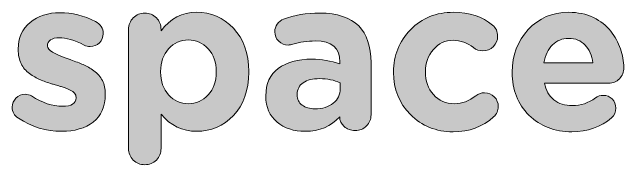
# Model space of a CAD drawing. Header units: inches. Extents: x 10 to 279, y -157 to -9.
# Drawn here: x 235.92 to 245.02, y -120.24 to -117.98 of the extents above; entities that cross this region are included whole.
import ezdxf

# ---------------------------------------------------------------- set-up
doc = ezdxf.new("R2010")
doc.units = ezdxf.units.IN
doc.header["$MEASUREMENT"] = 0
doc.layers.add('Layer 1', color=7, linetype='Continuous')

# ---------------------------------------------------------------- blocks, each defined once
blk = doc.blocks.new('block 54')
at = {"layer": 'Layer 1'}
h = blk.add_hatch(color=7, dxfattribs=at)
h.dxf.hatch_style = 2
edge = h.paths.add_edge_path()
edge.add_spline(control_points=[(237.6554, -119.9949), (237.6554, -119.9949), (237.6554, -118.2296), (237.6554, -118.2296), (237.6554, -118.162), (237.6785, -118.1048), (237.7254, -118.0581), (237.7719, -118.0116), (237.8291, -117.9883), (237.8969, -117.9883), (237.9645, -117.9883), (238.0216, -118.0116), (238.0685, -118.0581), (238.1147, -118.1048), (238.1381, -118.162), (238.1381, -118.2296), (238.1381, -118.2296), (238.1381, -118.2519), (238.1381, -118.2519), (238.2735, -118.0677), (238.4502, -117.9756), (238.6683, -117.9756), (238.8802, -117.9756), (239.0621, -118.0545), (239.2143, -118.2121), (239.3666, -118.3699), (239.4431, -118.5841), (239.4431, -118.8551), (239.4431, -118.8551), (239.4431, -118.8615), (239.4431, -118.8615), (239.4431, -119.1324), (239.3673, -119.3467), (239.2161, -119.5043), (239.0648, -119.6621), (238.8822, -119.7408), (238.6683, -119.7408), (238.4564, -119.7408), (238.28, -119.6563), (238.1381, -119.4869), (238.1381, -119.4869), (238.1381, -119.9949), (238.1381, -119.9949), (238.1381, -120.0626), (238.1147, -120.1198), (238.0685, -120.1663), (238.0216, -120.2128), (237.9645, -120.2362), (237.8969, -120.2362), (237.8291, -120.2362), (237.7719, -120.2128), (237.7254, -120.1663), (237.6785, -120.1198), (237.6554, -120.0626), (237.6554, -119.9949)], knot_values=[0, 0, 0, 0, 1, 1, 1, 2, 2, 2, 3, 3, 3, 4, 4, 4, 5, 5, 5, 6, 6, 6, 7, 7, 7, 8, 8, 8, 9, 9, 9, 10, 10, 10, 11, 11, 11, 12, 12, 12, 13, 13, 13, 14, 14, 14, 15, 15, 15, 16, 16, 16, 17, 17, 17, 18, 18, 18, 18], degree=3, periodic=1)
edge = h.paths.add_edge_path()
edge.add_spline(control_points=[(238.2507, -119.1996), (238.3303, -119.2875), (238.4282, -119.3314), (238.5446, -119.3314), (238.6611, -119.3314), (238.7592, -119.288), (238.8399, -119.2012), (238.9201, -119.1143), (238.9604, -119.0012), (238.9604, -118.8615), (238.9604, -118.8615), (238.9604, -118.8551), (238.9604, -118.8551), (238.9604, -118.7175), (238.9201, -118.6048), (238.8399, -118.517), (238.7592, -118.4291), (238.6611, -118.3852), (238.5446, -118.3852), (238.4282, -118.3852), (238.3303, -118.4291), (238.2507, -118.517), (238.1715, -118.6048), (238.1319, -118.7175), (238.1319, -118.8551), (238.1319, -118.8551), (238.1319, -118.8615), (238.1319, -118.8615), (238.1319, -118.9991), (238.1715, -119.1118), (238.2507, -119.1996)], knot_values=[0, 0, 0, 0, 1, 1, 1, 2, 2, 2, 3, 3, 3, 4, 4, 4, 5, 5, 5, 6, 6, 6, 7, 7, 7, 8, 8, 8, 9, 9, 9, 10, 10, 10, 10], degree=3, periodic=1)
h = blk.add_hatch(color=7, dxfattribs=at)
h.dxf.hatch_style = 2
edge = h.paths.add_edge_path()
edge.add_spline(control_points=[(242.4817, -119.7472), (242.2274, -119.7472), (242.0162, -119.6621), (241.8478, -119.4916), (241.6796, -119.3212), (241.5956, -119.1133), (241.5956, -118.8679), (241.5956, -118.8679), (241.5956, -118.8615), (241.5956, -118.8615), (241.5956, -118.6158), (241.6803, -118.4069), (241.8498, -118.2343), (242.019, -118.0619), (242.2316, -117.9756), (242.4879, -117.9756), (242.7249, -117.9756), (242.9185, -118.0391), (243.0687, -118.1661), (243.1197, -118.2064), (243.1452, -118.2613), (243.1452, -118.3313), (243.1452, -118.3905), (243.1238, -118.4413), (243.0815, -118.4836), (243.0391, -118.5259), (242.9874, -118.5471), (242.9261, -118.5471), (242.873, -118.5471), (242.8262, -118.5313), (242.7862, -118.4994), (242.6932, -118.4276), (242.5926, -118.3916), (242.4844, -118.3916), (242.3659, -118.3916), (242.2674, -118.437), (242.1895, -118.528), (242.111, -118.6191), (242.0717, -118.7282), (242.0717, -118.8551), (242.0717, -118.8551), (242.0717, -118.8615), (242.0717, -118.8615), (242.0717, -118.9948), (242.1117, -119.1064), (242.1909, -119.1963), (242.2701, -119.2864), (242.3745, -119.3314), (242.5037, -119.3314), (242.616, -119.3314), (242.7214, -119.2921), (242.8214, -119.2139), (242.8613, -119.1843), (242.9047, -119.1695), (242.9516, -119.1695), (243.0084, -119.1695), (243.0567, -119.1895), (243.0956, -119.2298), (243.1349, -119.2699), (243.1545, -119.3186), (243.1545, -119.3758), (243.1545, -119.4351), (243.1314, -119.4859), (243.0846, -119.5281), (242.924, -119.6742), (242.7228, -119.7472), (242.4817, -119.7472)], knot_values=[0, 0, 0, 0, 1, 1, 1, 2, 2, 2, 3, 3, 3, 4, 4, 4, 5, 5, 5, 6, 6, 6, 7, 7, 7, 8, 8, 8, 9, 9, 9, 10, 10, 10, 11, 11, 11, 12, 12, 12, 13, 13, 13, 14, 14, 14, 15, 15, 15, 16, 16, 16, 17, 17, 17, 18, 18, 18, 19, 19, 19, 20, 20, 20, 21, 21, 21, 22, 22, 22, 22], degree=3, periodic=1)
h = blk.add_hatch(color=7, dxfattribs=at)
h.dxf.hatch_style = 2
edge = h.paths.add_edge_path()
edge.add_spline(control_points=[(244.8402, -119.5409), (244.6796, -119.6785), (244.4826, -119.7472), (244.2497, -119.7472), (243.9917, -119.7472), (243.7791, -119.6652), (243.6117, -119.5012), (243.4442, -119.3372), (243.3609, -119.1261), (243.3609, -118.8679), (243.3609, -118.8679), (243.3609, -118.8615), (243.3609, -118.8615), (243.3609, -118.6138), (243.4401, -118.4041), (243.5993, -118.2327), (243.7577, -118.0614), (243.9589, -117.9756), (244.2021, -117.9756), (244.3379, -117.9756), (244.4598, -118.0016), (244.5691, -118.0534), (244.6779, -118.1053), (244.7644, -118.1725), (244.8278, -118.255), (244.8912, -118.3375), (244.9394, -118.4248), (244.9721, -118.517), (245.0049, -118.609), (245.0214, -118.7016), (245.0214, -118.7948), (245.0214, -118.8625), (244.9997, -118.9182), (244.9563, -118.9614), (244.9129, -119.0048), (244.8595, -119.0265), (244.7961, -119.0265), (244.7961, -119.0265), (243.8404, -119.0265), (243.8404, -119.0265), (243.8635, -119.1345), (243.9114, -119.217), (243.983, -119.2742), (244.055, -119.3314), (244.1463, -119.3598), (244.2562, -119.3598), (244.3813, -119.3598), (244.4953, -119.3217), (244.599, -119.2456), (244.6328, -119.2201), (244.6721, -119.2075), (244.7168, -119.2075), (244.7696, -119.2075), (244.814, -119.2255), (244.8498, -119.2615), (244.886, -119.2975), (244.9039, -119.3429), (244.9039, -119.3981), (244.9039, -119.4551), (244.8829, -119.5028), (244.8402, -119.5409)], knot_values=[0, 0, 0, 0, 1, 1, 1, 2, 2, 2, 3, 3, 3, 4, 4, 4, 5, 5, 5, 6, 6, 6, 7, 7, 7, 8, 8, 8, 9, 9, 9, 10, 10, 10, 11, 11, 11, 12, 12, 12, 13, 13, 13, 14, 14, 14, 15, 15, 15, 16, 16, 16, 17, 17, 17, 18, 18, 18, 19, 19, 19, 20, 20, 20, 20], degree=3, periodic=1)
edge = h.paths.add_edge_path()
edge.add_spline(control_points=[(243.8342, -118.7249), (243.8342, -118.7249), (244.5611, -118.7249), (244.5611, -118.7249), (244.546, -118.6148), (244.5074, -118.527), (244.4454, -118.4613), (244.3827, -118.3957), (244.3017, -118.363), (244.2021, -118.363), (244.105, -118.363), (244.0237, -118.3952), (243.9596, -118.4598), (243.8948, -118.5244), (243.8528, -118.6127), (243.8342, -118.7249)], knot_values=[0, 0, 0, 0, 1, 1, 1, 2, 2, 2, 3, 3, 3, 4, 4, 4, 5, 5, 5, 5], degree=3, periodic=1)
h = blk.add_hatch(color=7, dxfattribs=at)
h.dxf.hatch_style = 2
edge = h.paths.add_edge_path()
edge.add_spline(control_points=[(236.6588, -119.7408), (236.43, -119.7408), (236.2161, -119.6764), (236.0173, -119.5472), (235.956, -119.5092), (235.925, -119.454), (235.925, -119.3822), (235.925, -119.3292), (235.9436, -119.2842), (235.9808, -119.2472), (236.0176, -119.2101), (236.0628, -119.1917), (236.1158, -119.1917), (236.1516, -119.1917), (236.1833, -119.2001), (236.2109, -119.217), (236.3714, -119.3186), (236.5251, -119.3695), (236.6712, -119.3695), (236.8069, -119.3695), (236.8744, -119.3271), (236.8744, -119.2423), (236.8744, -119.2423), (236.8744, -119.2361), (236.8744, -119.2361), (236.8744, -119.2255), (236.8731, -119.2149), (236.8696, -119.2043), (236.8665, -119.1938), (236.8606, -119.1843), (236.8524, -119.1757), (236.8438, -119.1672), (236.8348, -119.1593), (236.8252, -119.1519), (236.8159, -119.1445), (236.8028, -119.1371), (236.7869, -119.1297), (236.7711, -119.1223), (236.7573, -119.1159), (236.7456, -119.1107), (236.7342, -119.1054), (236.7177, -119.099), (236.6967, -119.0916), (236.6753, -119.0842), (236.6574, -119.0783), (236.6426, -119.0742), (236.6278, -119.0699), (236.6078, -119.0641), (236.5823, -119.0566), (236.5568, -119.0492), (236.5368, -119.0436), (236.522, -119.0392), (236.45, -119.0181), (236.3887, -118.9964), (236.3377, -118.9741), (236.287, -118.9519), (236.2347, -118.9218), (236.1806, -118.8837), (236.1268, -118.8455), (236.0855, -118.7964), (236.0569, -118.7361), (236.0283, -118.6756), (236.0138, -118.6064), (236.0138, -118.528), (236.0138, -118.528), (236.0138, -118.5216), (236.0138, -118.5216), (236.0138, -118.3545), (236.0731, -118.2228), (236.1916, -118.1265), (236.3101, -118.0302), (236.4583, -117.9819), (236.6364, -117.9819), (236.8141, -117.9819), (236.9898, -118.0254), (237.1631, -118.1122), (237.2396, -118.1502), (237.2775, -118.2105), (237.2775, -118.293), (237.2775, -118.3461), (237.2589, -118.3911), (237.222, -118.4281), (237.1852, -118.4651), (237.139, -118.4836), (237.0839, -118.4836), (237.0543, -118.4836), (237.0246, -118.4761), (236.995, -118.4613), (236.8469, -118.3895), (236.7242, -118.3535), (236.6267, -118.3535), (236.5695, -118.3535), (236.5258, -118.3645), (236.4948, -118.3867), (236.4645, -118.409), (236.449, -118.437), (236.449, -118.471), (236.449, -118.471), (236.449, -118.4772), (236.449, -118.4772), (236.449, -118.5344), (236.5465, -118.5959), (236.7411, -118.6613), (236.7642, -118.6699), (236.7821, -118.6763), (236.7952, -118.6804), (236.8689, -118.7058), (236.9309, -118.7297), (236.9805, -118.7519), (237.0305, -118.7741), (237.0832, -118.8048), (237.1397, -118.8439), (237.1955, -118.8832), (237.2379, -118.9312), (237.2665, -118.9884), (237.2951, -119.0456), (237.3092, -119.1112), (237.3092, -119.1853), (237.3092, -119.1853), (237.3092, -119.1917), (237.3092, -119.1917), (237.3092, -119.3738), (237.2496, -119.5107), (237.1301, -119.6029), (237.0102, -119.6948), (236.8531, -119.7408), (236.6588, -119.7408)], knot_values=[0, 0, 0, 0, 1, 1, 1, 2, 2, 2, 3, 3, 3, 4, 4, 4, 5, 5, 5, 6, 6, 6, 7, 7, 7, 8, 8, 8, 9, 9, 9, 10, 10, 10, 11, 11, 11, 12, 12, 12, 13, 13, 13, 14, 14, 14, 15, 15, 15, 16, 16, 16, 17, 17, 17, 18, 18, 18, 19, 19, 19, 20, 20, 20, 21, 21, 21, 22, 22, 22, 23, 23, 23, 24, 24, 24, 25, 25, 25, 26, 26, 26, 27, 27, 27, 28, 28, 28, 29, 29, 29, 30, 30, 30, 31, 31, 31, 32, 32, 32, 33, 33, 33, 34, 34, 34, 35, 35, 35, 36, 36, 36, 37, 37, 37, 38, 38, 38, 39, 39, 39, 40, 40, 40, 41, 41, 41, 42, 42, 42, 42], degree=3, periodic=1)
h = blk.add_hatch(color=7, dxfattribs=at)
h.dxf.hatch_style = 2
edge = h.paths.add_edge_path()
edge.add_spline(control_points=[(240.2809, -119.7408), (240.1139, -119.7408), (239.9747, -119.6948), (239.8634, -119.6029), (239.7525, -119.5107), (239.697, -119.3832), (239.697, -119.2201), (239.697, -119.2201), (239.697, -119.2139), (239.697, -119.2139), (239.697, -119.0339), (239.7587, -118.8985), (239.8827, -118.8074), (240.0067, -118.7164), (240.1731, -118.671), (240.3829, -118.671), (240.5245, -118.671), (240.6633, -118.6942), (240.7984, -118.7407), (240.7984, -118.7407), (240.7984, -118.7121), (240.7984, -118.7121), (240.7984, -118.5047), (240.6771, -118.401), (240.4336, -118.401), (240.3126, -118.401), (240.2017, -118.4169), (240.1001, -118.4486), (240.0749, -118.4572), (240.0515, -118.4613), (240.0301, -118.4613), (239.975, -118.4613), (239.9282, -118.4424), (239.8889, -118.4041), (239.8496, -118.3661), (239.8303, -118.3196), (239.8303, -118.2644), (239.8303, -118.2222), (239.8424, -118.1842), (239.8668, -118.1502), (239.891, -118.1163), (239.9223, -118.092), (239.9605, -118.0772), (240.119, -118.0179), (240.3002, -117.9883), (240.5035, -117.9883), (240.7595, -117.9883), (240.951, -118.0517), (241.0781, -118.1788), (241.2008, -118.3017), (241.2621, -118.4825), (241.2621, -118.7218), (241.2621, -118.7218), (241.2621, -119.4964), (241.2621, -119.4964), (241.2621, -119.562), (241.2394, -119.617), (241.1939, -119.6616), (241.1484, -119.706), (241.0926, -119.7283), (241.0271, -119.7283), (240.9596, -119.7283), (240.9038, -119.7081), (240.8604, -119.6678), (240.817, -119.6277), (240.7956, -119.5812), (240.7956, -119.5281), (240.7956, -119.5281), (240.7956, -119.525), (240.7956, -119.525), (240.6661, -119.669), (240.4949, -119.7408), (240.2809, -119.7408)], knot_values=[0, 0, 0, 0, 1, 1, 1, 2, 2, 2, 3, 3, 3, 4, 4, 4, 5, 5, 5, 6, 6, 6, 7, 7, 7, 8, 8, 8, 9, 9, 9, 10, 10, 10, 11, 11, 11, 12, 12, 12, 13, 13, 13, 14, 14, 14, 15, 15, 15, 16, 16, 16, 17, 17, 17, 18, 18, 18, 19, 19, 19, 20, 20, 20, 21, 21, 21, 22, 22, 22, 23, 23, 23, 24, 24, 24, 24], degree=3, periodic=1)
edge = h.paths.add_edge_path()
edge.add_spline(control_points=[(240.427, -119.4075), (240.5393, -119.4075), (240.6303, -119.3794), (240.7002, -119.3235), (240.7701, -119.2673), (240.8049, -119.1958), (240.8049, -119.109), (240.8049, -119.109), (240.8049, -119.0234), (240.8049, -119.0234), (240.714, -118.981), (240.6113, -118.9598), (240.4969, -118.9598), (240.3933, -118.9598), (240.3119, -118.98), (240.2527, -119.0201), (240.1934, -119.0604), (240.1638, -119.1187), (240.1638, -119.1948), (240.1638, -119.1948), (240.1638, -119.2012), (240.1638, -119.2012), (240.1638, -119.2647), (240.1879, -119.315), (240.2368, -119.3519), (240.2854, -119.3891), (240.3488, -119.4075), (240.427, -119.4075)], knot_values=[0, 0, 0, 0, 1, 1, 1, 2, 2, 2, 3, 3, 3, 4, 4, 4, 5, 5, 5, 6, 6, 6, 7, 7, 7, 8, 8, 8, 9, 9, 9, 9], degree=3, periodic=1)
at = {"layer": 'Layer 1', "lineweight": 0}
for points, knots in [([(237.6554, -119.9949), (237.6554, -119.9949), (237.6554, -118.2296), (237.6554, -118.2296), (237.6554, -118.162), (237.6785, -118.1048), (237.7254, -118.0581), (237.7719, -118.0116), (237.8291, -117.9883), (237.8969, -117.9883), (237.9645, -117.9883), (238.0216, -118.0116), (238.0685, -118.0581), (238.1147, -118.1048), (238.1381, -118.162), (238.1381, -118.2296), (238.1381, -118.2296), (238.1381, -118.2519), (238.1381, -118.2519), (238.2735, -118.0677), (238.4502, -117.9756), (238.6683, -117.9756), (238.8802, -117.9756), (239.0621, -118.0545), (239.2143, -118.2121), (239.3666, -118.3699), (239.4431, -118.5841), (239.4431, -118.8551), (239.4431, -118.8551), (239.4431, -118.8615), (239.4431, -118.8615), (239.4431, -119.1324), (239.3673, -119.3467), (239.2161, -119.5043), (239.0648, -119.6621), (238.8822, -119.7408), (238.6683, -119.7408), (238.4564, -119.7408), (238.28, -119.6563), (238.1381, -119.4869), (238.1381, -119.4869), (238.1381, -119.9949), (238.1381, -119.9949), (238.1381, -120.0626), (238.1147, -120.1198), (238.0685, -120.1663), (238.0216, -120.2128), (237.9645, -120.2362), (237.8969, -120.2362), (237.8291, -120.2362), (237.7719, -120.2128), (237.7254, -120.1663), (237.6785, -120.1198), (237.6554, -120.0626), (237.6554, -119.9949)], [0, 0, 0, 0, 1, 1, 1, 2, 2, 2, 3, 3, 3, 4, 4, 4, 5, 5, 5, 6, 6, 6, 7, 7, 7, 8, 8, 8, 9, 9, 9, 10, 10, 10, 11, 11, 11, 12, 12, 12, 13, 13, 13, 14, 14, 14, 15, 15, 15, 16, 16, 16, 17, 17, 17, 18, 18, 18, 18]), ([(242.4817, -119.7472), (242.2274, -119.7472), (242.0162, -119.6621), (241.8478, -119.4916), (241.6796, -119.3212), (241.5956, -119.1133), (241.5956, -118.8679), (241.5956, -118.8679), (241.5956, -118.8615), (241.5956, -118.8615), (241.5956, -118.6158), (241.6803, -118.4069), (241.8498, -118.2343), (242.019, -118.0619), (242.2316, -117.9756), (242.4879, -117.9756), (242.7249, -117.9756), (242.9185, -118.0391), (243.0687, -118.1661), (243.1197, -118.2064), (243.1452, -118.2613), (243.1452, -118.3313), (243.1452, -118.3905), (243.1238, -118.4413), (243.0815, -118.4836), (243.0391, -118.5259), (242.9874, -118.5471), (242.9261, -118.5471), (242.873, -118.5471), (242.8262, -118.5313), (242.7862, -118.4994), (242.6932, -118.4276), (242.5926, -118.3916), (242.4844, -118.3916), (242.3659, -118.3916), (242.2674, -118.437), (242.1895, -118.528), (242.111, -118.6191), (242.0717, -118.7282), (242.0717, -118.8551), (242.0717, -118.8551), (242.0717, -118.8615), (242.0717, -118.8615), (242.0717, -118.9948), (242.1117, -119.1064), (242.1909, -119.1963), (242.2701, -119.2864), (242.3745, -119.3314), (242.5037, -119.3314), (242.616, -119.3314), (242.7214, -119.2921), (242.8214, -119.2139), (242.8613, -119.1843), (242.9047, -119.1695), (242.9516, -119.1695), (243.0084, -119.1695), (243.0567, -119.1895), (243.0956, -119.2298), (243.1349, -119.2699), (243.1545, -119.3186), (243.1545, -119.3758), (243.1545, -119.4351), (243.1314, -119.4859), (243.0846, -119.5281), (242.924, -119.6742), (242.7228, -119.7472), (242.4817, -119.7472)], [0, 0, 0, 0, 1, 1, 1, 2, 2, 2, 3, 3, 3, 4, 4, 4, 5, 5, 5, 6, 6, 6, 7, 7, 7, 8, 8, 8, 9, 9, 9, 10, 10, 10, 11, 11, 11, 12, 12, 12, 13, 13, 13, 14, 14, 14, 15, 15, 15, 16, 16, 16, 17, 17, 17, 18, 18, 18, 19, 19, 19, 20, 20, 20, 21, 21, 21, 22, 22, 22, 22]), ([(244.8402, -119.5409), (244.6796, -119.6785), (244.4826, -119.7472), (244.2497, -119.7472), (243.9917, -119.7472), (243.7791, -119.6652), (243.6117, -119.5012), (243.4442, -119.3372), (243.3609, -119.1261), (243.3609, -118.8679), (243.3609, -118.8679), (243.3609, -118.8615), (243.3609, -118.8615), (243.3609, -118.6138), (243.4401, -118.4041), (243.5993, -118.2327), (243.7577, -118.0614), (243.9589, -117.9756), (244.2021, -117.9756), (244.3379, -117.9756), (244.4598, -118.0016), (244.5691, -118.0534), (244.6779, -118.1053), (244.7644, -118.1725), (244.8278, -118.255), (244.8912, -118.3375), (244.9394, -118.4248), (244.9721, -118.517), (245.0049, -118.609), (245.0214, -118.7016), (245.0214, -118.7948), (245.0214, -118.8625), (244.9997, -118.9182), (244.9563, -118.9614), (244.9129, -119.0048), (244.8595, -119.0265), (244.7961, -119.0265), (244.7961, -119.0265), (243.8404, -119.0265), (243.8404, -119.0265), (243.8635, -119.1345), (243.9114, -119.217), (243.983, -119.2742), (244.055, -119.3314), (244.1463, -119.3598), (244.2562, -119.3598), (244.3813, -119.3598), (244.4953, -119.3217), (244.599, -119.2456), (244.6328, -119.2201), (244.6721, -119.2075), (244.7168, -119.2075), (244.7696, -119.2075), (244.814, -119.2255), (244.8498, -119.2615), (244.886, -119.2975), (244.9039, -119.3429), (244.9039, -119.3981), (244.9039, -119.4551), (244.8829, -119.5028), (244.8402, -119.5409)], [0, 0, 0, 0, 1, 1, 1, 2, 2, 2, 3, 3, 3, 4, 4, 4, 5, 5, 5, 6, 6, 6, 7, 7, 7, 8, 8, 8, 9, 9, 9, 10, 10, 10, 11, 11, 11, 12, 12, 12, 13, 13, 13, 14, 14, 14, 15, 15, 15, 16, 16, 16, 17, 17, 17, 18, 18, 18, 19, 19, 19, 20, 20, 20, 20]), ([(236.6588, -119.7408), (236.43, -119.7408), (236.2161, -119.6764), (236.0173, -119.5472), (235.956, -119.5092), (235.925, -119.454), (235.925, -119.3822), (235.925, -119.3292), (235.9436, -119.2842), (235.9808, -119.2472), (236.0176, -119.2101), (236.0628, -119.1917), (236.1158, -119.1917), (236.1516, -119.1917), (236.1833, -119.2001), (236.2109, -119.217), (236.3714, -119.3186), (236.5251, -119.3695), (236.6712, -119.3695), (236.8069, -119.3695), (236.8744, -119.3271), (236.8744, -119.2423), (236.8744, -119.2423), (236.8744, -119.2361), (236.8744, -119.2361), (236.8744, -119.2255), (236.8731, -119.2149), (236.8696, -119.2043), (236.8665, -119.1938), (236.8606, -119.1843), (236.8524, -119.1757), (236.8438, -119.1672), (236.8348, -119.1593), (236.8252, -119.1519), (236.8159, -119.1445), (236.8028, -119.1371), (236.7869, -119.1297), (236.7711, -119.1223), (236.7573, -119.1159), (236.7456, -119.1107), (236.7342, -119.1054), (236.7177, -119.099), (236.6967, -119.0916), (236.6753, -119.0842), (236.6574, -119.0783), (236.6426, -119.0742), (236.6278, -119.0699), (236.6078, -119.0641), (236.5823, -119.0566), (236.5568, -119.0492), (236.5368, -119.0436), (236.522, -119.0392), (236.45, -119.0181), (236.3887, -118.9964), (236.3377, -118.9741), (236.287, -118.9519), (236.2347, -118.9218), (236.1806, -118.8837), (236.1268, -118.8455), (236.0855, -118.7964), (236.0569, -118.7361), (236.0283, -118.6756), (236.0138, -118.6064), (236.0138, -118.528), (236.0138, -118.528), (236.0138, -118.5216), (236.0138, -118.5216), (236.0138, -118.3545), (236.0731, -118.2228), (236.1916, -118.1265), (236.3101, -118.0302), (236.4583, -117.9819), (236.6364, -117.9819), (236.8141, -117.9819), (236.9898, -118.0254), (237.1631, -118.1122), (237.2396, -118.1502), (237.2775, -118.2105), (237.2775, -118.293), (237.2775, -118.3461), (237.2589, -118.3911), (237.222, -118.4281), (237.1852, -118.4651), (237.139, -118.4836), (237.0839, -118.4836), (237.0543, -118.4836), (237.0246, -118.4761), (236.995, -118.4613), (236.8469, -118.3895), (236.7242, -118.3535), (236.6267, -118.3535), (236.5695, -118.3535), (236.5258, -118.3645), (236.4948, -118.3867), (236.4645, -118.409), (236.449, -118.437), (236.449, -118.471), (236.449, -118.471), (236.449, -118.4772), (236.449, -118.4772), (236.449, -118.5344), (236.5465, -118.5959), (236.7411, -118.6613), (236.7642, -118.6699), (236.7821, -118.6763), (236.7952, -118.6804), (236.8689, -118.7058), (236.9309, -118.7297), (236.9805, -118.7519), (237.0305, -118.7741), (237.0832, -118.8048), (237.1397, -118.8439), (237.1955, -118.8832), (237.2379, -118.9312), (237.2665, -118.9884), (237.2951, -119.0456), (237.3092, -119.1112), (237.3092, -119.1853), (237.3092, -119.1853), (237.3092, -119.1917), (237.3092, -119.1917), (237.3092, -119.3738), (237.2496, -119.5107), (237.1301, -119.6029), (237.0102, -119.6948), (236.8531, -119.7408), (236.6588, -119.7408)], [0, 0, 0, 0, 1, 1, 1, 2, 2, 2, 3, 3, 3, 4, 4, 4, 5, 5, 5, 6, 6, 6, 7, 7, 7, 8, 8, 8, 9, 9, 9, 10, 10, 10, 11, 11, 11, 12, 12, 12, 13, 13, 13, 14, 14, 14, 15, 15, 15, 16, 16, 16, 17, 17, 17, 18, 18, 18, 19, 19, 19, 20, 20, 20, 21, 21, 21, 22, 22, 22, 23, 23, 23, 24, 24, 24, 25, 25, 25, 26, 26, 26, 27, 27, 27, 28, 28, 28, 29, 29, 29, 30, 30, 30, 31, 31, 31, 32, 32, 32, 33, 33, 33, 34, 34, 34, 35, 35, 35, 36, 36, 36, 37, 37, 37, 38, 38, 38, 39, 39, 39, 40, 40, 40, 41, 41, 41, 42, 42, 42, 42]), ([(240.2809, -119.7408), (240.1139, -119.7408), (239.9747, -119.6948), (239.8634, -119.6029), (239.7525, -119.5107), (239.697, -119.3832), (239.697, -119.2201), (239.697, -119.2201), (239.697, -119.2139), (239.697, -119.2139), (239.697, -119.0339), (239.7587, -118.8985), (239.8827, -118.8074), (240.0067, -118.7164), (240.1731, -118.671), (240.3829, -118.671), (240.5245, -118.671), (240.6633, -118.6942), (240.7984, -118.7407), (240.7984, -118.7407), (240.7984, -118.7121), (240.7984, -118.7121), (240.7984, -118.5047), (240.6771, -118.401), (240.4336, -118.401), (240.3126, -118.401), (240.2017, -118.4169), (240.1001, -118.4486), (240.0749, -118.4572), (240.0515, -118.4613), (240.0301, -118.4613), (239.975, -118.4613), (239.9282, -118.4424), (239.8889, -118.4041), (239.8496, -118.3661), (239.8303, -118.3196), (239.8303, -118.2644), (239.8303, -118.2222), (239.8424, -118.1842), (239.8668, -118.1502), (239.891, -118.1163), (239.9223, -118.092), (239.9605, -118.0772), (240.119, -118.0179), (240.3002, -117.9883), (240.5035, -117.9883), (240.7595, -117.9883), (240.951, -118.0517), (241.0781, -118.1788), (241.2008, -118.3017), (241.2621, -118.4825), (241.2621, -118.7218), (241.2621, -118.7218), (241.2621, -119.4964), (241.2621, -119.4964), (241.2621, -119.562), (241.2394, -119.617), (241.1939, -119.6616), (241.1484, -119.706), (241.0926, -119.7283), (241.0271, -119.7283), (240.9596, -119.7283), (240.9038, -119.7081), (240.8604, -119.6678), (240.817, -119.6277), (240.7956, -119.5812), (240.7956, -119.5281), (240.7956, -119.5281), (240.7956, -119.525), (240.7956, -119.525), (240.6661, -119.669), (240.4949, -119.7408), (240.2809, -119.7408)], [0, 0, 0, 0, 1, 1, 1, 2, 2, 2, 3, 3, 3, 4, 4, 4, 5, 5, 5, 6, 6, 6, 7, 7, 7, 8, 8, 8, 9, 9, 9, 10, 10, 10, 11, 11, 11, 12, 12, 12, 13, 13, 13, 14, 14, 14, 15, 15, 15, 16, 16, 16, 17, 17, 17, 18, 18, 18, 19, 19, 19, 20, 20, 20, 21, 21, 21, 22, 22, 22, 23, 23, 23, 24, 24, 24, 24]), ([(238.2507, -119.1996), (238.3303, -119.2875), (238.4282, -119.3314), (238.5446, -119.3314), (238.6611, -119.3314), (238.7592, -119.288), (238.8399, -119.2012), (238.9201, -119.1143), (238.9604, -119.0012), (238.9604, -118.8615), (238.9604, -118.8615), (238.9604, -118.8551), (238.9604, -118.8551), (238.9604, -118.7175), (238.9201, -118.6048), (238.8399, -118.517), (238.7592, -118.4291), (238.6611, -118.3852), (238.5446, -118.3852), (238.4282, -118.3852), (238.3303, -118.4291), (238.2507, -118.517), (238.1715, -118.6048), (238.1319, -118.7175), (238.1319, -118.8551), (238.1319, -118.8551), (238.1319, -118.8615), (238.1319, -118.8615), (238.1319, -118.9991), (238.1715, -119.1118), (238.2507, -119.1996)], [0, 0, 0, 0, 1, 1, 1, 2, 2, 2, 3, 3, 3, 4, 4, 4, 5, 5, 5, 6, 6, 6, 7, 7, 7, 8, 8, 8, 9, 9, 9, 10, 10, 10, 10]), ([(243.8342, -118.7249), (243.8342, -118.7249), (244.5611, -118.7249), (244.5611, -118.7249), (244.546, -118.6148), (244.5074, -118.527), (244.4454, -118.4613), (244.3827, -118.3957), (244.3017, -118.363), (244.2021, -118.363), (244.105, -118.363), (244.0237, -118.3952), (243.9596, -118.4598), (243.8948, -118.5244), (243.8528, -118.6127), (243.8342, -118.7249)], [0, 0, 0, 0, 1, 1, 1, 2, 2, 2, 3, 3, 3, 4, 4, 4, 5, 5, 5, 5]), ([(240.427, -119.4075), (240.5393, -119.4075), (240.6303, -119.3794), (240.7002, -119.3235), (240.7701, -119.2673), (240.8049, -119.1958), (240.8049, -119.109), (240.8049, -119.109), (240.8049, -119.0234), (240.8049, -119.0234), (240.714, -118.981), (240.6113, -118.9598), (240.4969, -118.9598), (240.3933, -118.9598), (240.3119, -118.98), (240.2527, -119.0201), (240.1934, -119.0604), (240.1638, -119.1187), (240.1638, -119.1948), (240.1638, -119.1948), (240.1638, -119.2012), (240.1638, -119.2012), (240.1638, -119.2647), (240.1879, -119.315), (240.2368, -119.3519), (240.2854, -119.3891), (240.3488, -119.4075), (240.427, -119.4075)], [0, 0, 0, 0, 1, 1, 1, 2, 2, 2, 3, 3, 3, 4, 4, 4, 5, 5, 5, 6, 6, 6, 7, 7, 7, 8, 8, 8, 9, 9, 9, 9])]:
    blk.add_open_spline(points, degree=3, knots=knots, dxfattribs=at)

msp = doc.modelspace()

# ---------------------------------------------------------------- block references
at = {"layer": 'Layer 1'}
msp.add_blockref('block 54', (0, 0), dxfattribs=at)

doc.saveas('drawing.dxf')
